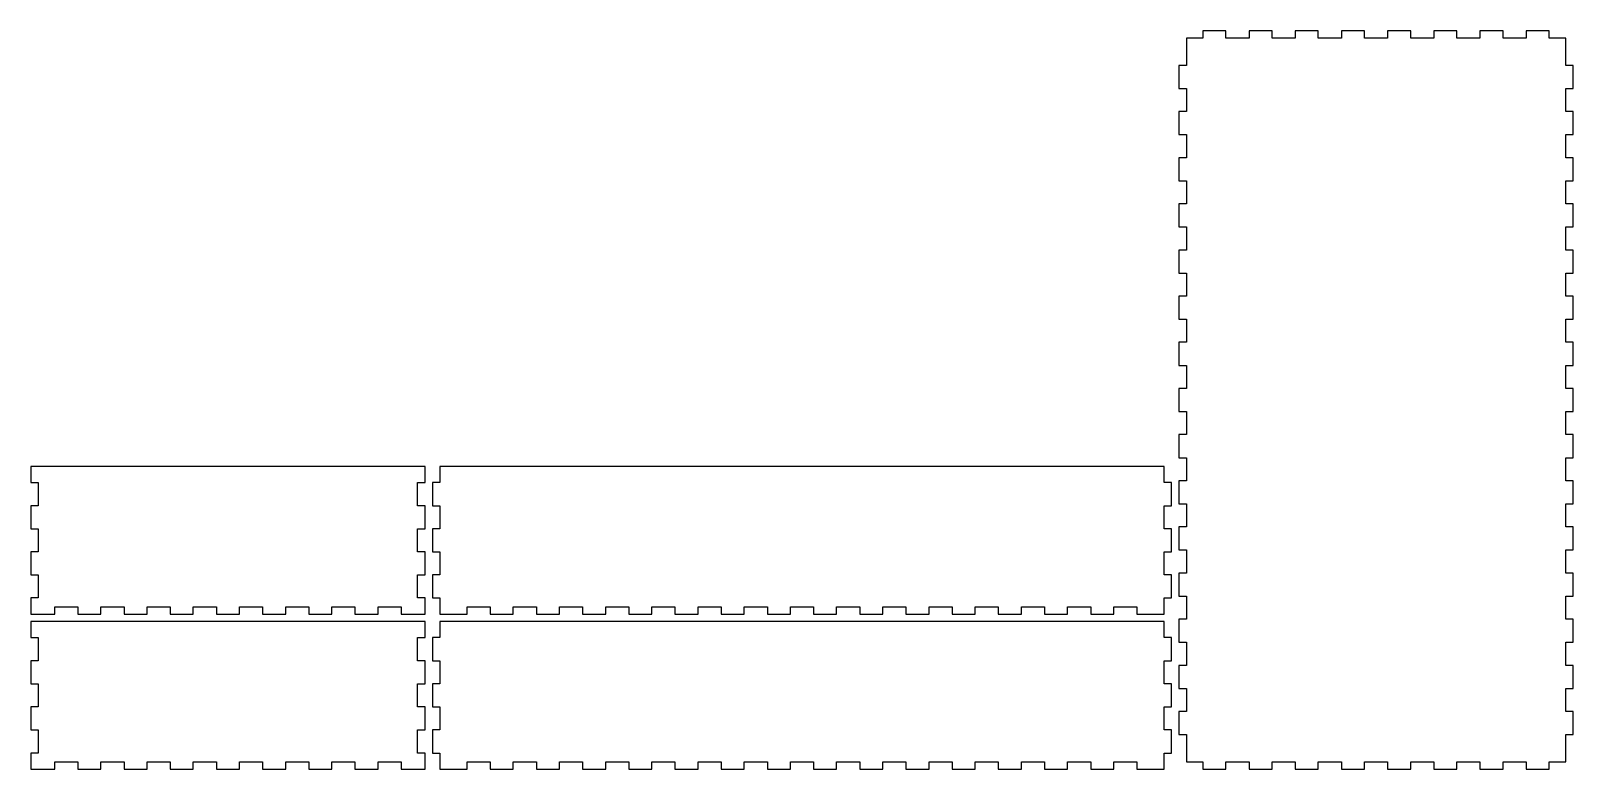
# Model space of a CAD drawing. Header units: millimetres. Extents: x 0 to 626, y 3 to 303.
import ezdxf

# ---------------------------------------------------------------- set-up
doc = ezdxf.new("R2010")
doc.units = ezdxf.units.MM

msp = doc.modelspace()

# ---------------------------------------------------------------- linework, layer by layer
at = {"layer": 'back_outsideCutPath'}
for p, q in [((0, 126), (0, 119.4375)), ((160, 126), (0, 126)), ((160, 119.4375), (160, 126)), ((0, 119.4375), (3, 119.4375)), ((3, 119.4375), (3, 110.0625)), ((157, 110.0625), (157, 119.4375)), ((157, 119.4375), (160, 119.4375)), ((3, 110.0625), (0, 110.0625)), ((0, 110.0625), (0, 100.6875)), ((160, 110.0625), (157, 110.0625)), ((160, 100.6875), (160, 110.0625)), ((0, 100.6875), (3, 100.6875)), ((3, 100.6875), (3, 91.3125)), ((157, 91.3125), (157, 100.6875)), ((157, 100.6875), (160, 100.6875)), ((3, 91.3125), (0, 91.3125)), ((0, 91.3125), (0, 81.9375)), ((160, 91.3125), (157, 91.3125)), ((160, 81.9375), (160, 91.3125)), ((0, 81.9375), (3, 81.9375)), ((3, 81.9375), (3, 72.5625)), ((157, 72.5625), (157, 81.9375)), ((157, 81.9375), (160, 81.9375)), ((3, 72.5625), (0, 72.5625)), ((0, 72.5625), (0, 66)), ((9.6875, 66), (9.6875, 69)), ((9.6875, 69), (19.0625, 69)), ((19.0625, 69), (19.0625, 66)), ((28.4375, 66), (28.4375, 69)), ((28.4375, 69), (37.8125, 69)), ((37.8125, 69), (37.8125, 66)), ((47.1875, 66), (47.1875, 69)), ((47.1875, 69), (56.5625, 69)), ((56.5625, 69), (56.5625, 66)), ((65.9375, 66), (65.9375, 69)), ((65.9375, 69), (75.3125, 69)), ((75.3125, 69), (75.3125, 66)), ((84.6875, 66), (84.6875, 69)), ((84.6875, 69), (94.0625, 69)), ((94.0625, 69), (94.0625, 66)), ((103.4375, 66), (103.4375, 69)), ((103.4375, 69), (112.8125, 69)), ((112.8125, 69), (112.8125, 66)), ((122.1875, 66), (122.1875, 69)), ((122.1875, 69), (131.5625, 69)), ((131.5625, 69), (131.5625, 66)), ((140.9375, 66), (140.9375, 69)), ((140.9375, 69), (150.3125, 69)), ((150.3125, 69), (150.3125, 66)), ((160, 72.5625), (157, 72.5625)), ((160, 66), (160, 72.5625)), ((0, 66), (9.6875, 66)), ((19.0625, 66), (28.4375, 66)), ((37.8125, 66), (47.1875, 66)), ((56.5625, 66), (65.9375, 66)), ((75.3125, 66), (84.6875, 66)), ((94.0625, 66), (103.4375, 66)), ((112.8125, 66), (122.1875, 66)), ((131.5625, 66), (140.9375, 66)), ((150.3125, 66), (160, 66))]:
    msp.add_line(p, q, dxfattribs=at)
at = {"layer": 'bottom_outsideCutPath'}
for p, q in [((485.0625, 303), (475.6875, 303)), ((475.6875, 303), (475.6875, 300)), ((485.0625, 300), (485.0625, 303)), ((503.8125, 303), (494.4375, 303)), ((494.4375, 303), (494.4375, 300)), ((503.8125, 300), (503.8125, 303)), ((522.5625, 303), (513.1875, 303)), ((513.1875, 303), (513.1875, 300)), ((522.5625, 300), (522.5625, 303)), ((541.3125, 303), (531.9375, 303)), ((531.9375, 303), (531.9375, 300)), ((541.3125, 300), (541.3125, 303)), ((560.0625, 303), (550.6875, 303)), ((550.6875, 303), (550.6875, 300)), ((560.0625, 300), (560.0625, 303)), ((578.8125, 303), (569.4375, 303)), ((569.4375, 303), (569.4375, 300)), ((578.8125, 300), (578.8125, 303)), ((597.5625, 303), (588.1875, 303)), ((588.1875, 303), (588.1875, 300)), ((597.5625, 300), (597.5625, 303)), ((616.3125, 303), (606.9375, 303)), ((606.9375, 303), (606.9375, 300)), ((616.3125, 300), (616.3125, 303)), ((469, 300), (469, 288.9375)), ((475.6875, 300), (469, 300)), ((494.4375, 300), (485.0625, 300)), ((513.1875, 300), (503.8125, 300)), ((531.9375, 300), (522.5625, 300)), ((550.6875, 300), (541.3125, 300)), ((569.4375, 300), (560.0625, 300)), ((588.1875, 300), (578.8125, 300)), ((606.9375, 300), (597.5625, 300)), ((623, 300), (616.3125, 300)), ((623, 288.9375), (623, 300)), ((469, 288.9375), (466, 288.9375)), ((466, 288.9375), (466, 279.5625)), ((626, 288.9375), (623, 288.9375)), ((626, 279.5625), (626, 288.9375)), ((466, 279.5625), (469, 279.5625)), ((469, 279.5625), (469, 270.1875)), ((623, 270.1875), (623, 279.5625)), ((623, 279.5625), (626, 279.5625)), ((469, 270.1875), (466, 270.1875)), ((466, 270.1875), (466, 260.8125)), ((626, 270.1875), (623, 270.1875)), ((626, 260.8125), (626, 270.1875)), ((466, 260.8125), (469, 260.8125)), ((469, 260.8125), (469, 251.4375)), ((623, 251.4375), (623, 260.8125)), ((623, 260.8125), (626, 260.8125)), ((469, 251.4375), (466, 251.4375)), ((466, 251.4375), (466, 242.0625)), ((626, 251.4375), (623, 251.4375)), ((626, 242.0625), (626, 251.4375)), ((466, 242.0625), (469, 242.0625)), ((469, 242.0625), (469, 232.6875)), ((623, 232.6875), (623, 242.0625)), ((623, 242.0625), (626, 242.0625)), ((469, 232.6875), (466, 232.6875)), ((466, 232.6875), (466, 223.3125)), ((626, 232.6875), (623, 232.6875)), ((626, 223.3125), (626, 232.6875)), ((466, 223.3125), (469, 223.3125)), ((469, 223.3125), (469, 213.9375)), ((623, 213.9375), (623, 223.3125)), ((623, 223.3125), (626, 223.3125)), ((469, 213.9375), (466, 213.9375)), ((466, 213.9375), (466, 204.5625)), ((626, 213.9375), (623, 213.9375)), ((626, 204.5625), (626, 213.9375)), ((466, 204.5625), (469, 204.5625)), ((469, 204.5625), (469, 195.1875)), ((623, 195.1875), (623, 204.5625)), ((623, 204.5625), (626, 204.5625)), ((469, 195.1875), (466, 195.1875)), ((466, 195.1875), (466, 185.8125)), ((626, 195.1875), (623, 195.1875)), ((626, 185.8125), (626, 195.1875)), ((466, 185.8125), (469, 185.8125)), ((469, 185.8125), (469, 176.4375)), ((623, 176.4375), (623, 185.8125)), ((623, 185.8125), (626, 185.8125)), ((469, 176.4375), (466, 176.4375)), ((466, 176.4375), (466, 167.0625)), ((626, 176.4375), (623, 176.4375)), ((626, 167.0625), (626, 176.4375)), ((466, 167.0625), (469, 167.0625)), ((469, 167.0625), (469, 157.6875)), ((623, 157.6875), (623, 167.0625)), ((623, 167.0625), (626, 167.0625)), ((469, 157.6875), (466, 157.6875)), ((466, 157.6875), (466, 148.3125)), ((626, 157.6875), (623, 157.6875)), ((626, 148.3125), (626, 157.6875)), ((466, 148.3125), (469, 148.3125)), ((469, 148.3125), (469, 138.9375)), ((623, 138.9375), (623, 148.3125)), ((623, 148.3125), (626, 148.3125)), ((469, 138.9375), (466, 138.9375)), ((466, 138.9375), (466, 129.5625)), ((626, 138.9375), (623, 138.9375)), ((626, 129.5625), (626, 138.9375)), ((466, 129.5625), (469, 129.5625)), ((469, 129.5625), (469, 120.1875)), ((623, 120.1875), (623, 129.5625)), ((623, 129.5625), (626, 129.5625)), ((469, 120.1875), (466, 120.1875)), ((466, 120.1875), (466, 110.8125)), ((626, 120.1875), (623, 120.1875)), ((626, 110.8125), (626, 120.1875)), ((466, 110.8125), (469, 110.8125)), ((469, 110.8125), (469, 101.4375)), ((623, 101.4375), (623, 110.8125)), ((623, 110.8125), (626, 110.8125)), ((469, 101.4375), (466, 101.4375)), ((466, 101.4375), (466, 92.0625)), ((626, 101.4375), (623, 101.4375)), ((626, 92.0625), (626, 101.4375)), ((466, 92.0625), (469, 92.0625)), ((469, 92.0625), (469, 82.6875)), ((623, 82.6875), (623, 92.0625)), ((623, 92.0625), (626, 92.0625)), ((469, 82.6875), (466, 82.6875)), ((466, 82.6875), (466, 73.3125)), ((626, 82.6875), (623, 82.6875)), ((626, 73.3125), (626, 82.6875)), ((466, 73.3125), (469, 73.3125)), ((469, 73.3125), (469, 63.9375)), ((623, 63.9375), (623, 73.3125)), ((623, 73.3125), (626, 73.3125)), ((469, 63.9375), (466, 63.9375)), ((466, 63.9375), (466, 54.5625)), ((626, 63.9375), (623, 63.9375)), ((626, 54.5625), (626, 63.9375)), ((466, 54.5625), (469, 54.5625)), ((469, 54.5625), (469, 45.1875)), ((623, 45.1875), (623, 54.5625)), ((623, 54.5625), (626, 54.5625)), ((469, 45.1875), (466, 45.1875)), ((466, 45.1875), (466, 35.8125)), ((626, 45.1875), (623, 45.1875)), ((626, 35.8125), (626, 45.1875)), ((466, 35.8125), (469, 35.8125)), ((469, 35.8125), (469, 26.4375)), ((623, 26.4375), (623, 35.8125)), ((623, 35.8125), (626, 35.8125)), ((469, 26.4375), (466, 26.4375)), ((466, 26.4375), (466, 17.0625)), ((626, 26.4375), (623, 26.4375)), ((626, 17.0625), (626, 26.4375)), ((466, 17.0625), (469, 17.0625)), ((469, 17.0625), (469, 6)), ((623, 6), (623, 17.0625)), ((623, 17.0625), (626, 17.0625)), ((469, 6), (475.6875, 6)), ((475.6875, 6), (475.6875, 3)), ((475.6875, 3), (485.0625, 3)), ((485.0625, 3), (485.0625, 6)), ((485.0625, 6), (494.4375, 6)), ((494.4375, 6), (494.4375, 3)), ((494.4375, 3), (503.8125, 3)), ((503.8125, 3), (503.8125, 6)), ((503.8125, 6), (513.1875, 6)), ((513.1875, 6), (513.1875, 3)), ((513.1875, 3), (522.5625, 3)), ((522.5625, 3), (522.5625, 6)), ((522.5625, 6), (531.9375, 6)), ((531.9375, 6), (531.9375, 3)), ((531.9375, 3), (541.3125, 3)), ((541.3125, 3), (541.3125, 6)), ((541.3125, 6), (550.6875, 6)), ((550.6875, 6), (550.6875, 3)), ((550.6875, 3), (560.0625, 3)), ((560.0625, 3), (560.0625, 6)), ((560.0625, 6), (569.4375, 6)), ((569.4375, 6), (569.4375, 3)), ((569.4375, 3), (578.8125, 3)), ((578.8125, 3), (578.8125, 6)), ((578.8125, 6), (588.1875, 6)), ((588.1875, 6), (588.1875, 3)), ((588.1875, 3), (597.5625, 3)), ((597.5625, 3), (597.5625, 6)), ((597.5625, 6), (606.9375, 6)), ((606.9375, 6), (606.9375, 3)), ((606.9375, 3), (616.3125, 3)), ((616.3125, 3), (616.3125, 6)), ((616.3125, 6), (623, 6))]:
    msp.add_line(p, q, dxfattribs=at)
at = {"layer": 'front_outsideCutPath'}
for p, q in [((0, 63), (0, 56.4375)), ((160, 63), (0, 63)), ((160, 56.4375), (160, 63)), ((0, 56.4375), (3, 56.4375)), ((3, 56.4375), (3, 47.0625)), ((157, 47.0625), (157, 56.4375)), ((157, 56.4375), (160, 56.4375)), ((3, 47.0625), (0, 47.0625)), ((0, 47.0625), (0, 37.6875)), ((160, 47.0625), (157, 47.0625)), ((160, 37.6875), (160, 47.0625)), ((0, 37.6875), (3, 37.6875)), ((3, 37.6875), (3, 28.3125)), ((157, 28.3125), (157, 37.6875)), ((157, 37.6875), (160, 37.6875)), ((3, 28.3125), (0, 28.3125)), ((0, 28.3125), (0, 18.9375)), ((160, 28.3125), (157, 28.3125)), ((160, 18.9375), (160, 28.3125)), ((0, 18.9375), (3, 18.9375)), ((3, 18.9375), (3, 9.5625)), ((157, 9.5625), (157, 18.9375)), ((157, 18.9375), (160, 18.9375)), ((3, 9.5625), (0, 9.5625)), ((0, 9.5625), (0, 3)), ((160, 9.5625), (157, 9.5625)), ((160, 3), (160, 9.5625)), ((0, 3), (9.6875, 3)), ((9.6875, 3), (9.6875, 6)), ((9.6875, 6), (19.0625, 6)), ((19.0625, 6), (19.0625, 3)), ((19.0625, 3), (28.4375, 3)), ((28.4375, 3), (28.4375, 6)), ((28.4375, 6), (37.8125, 6)), ((37.8125, 6), (37.8125, 3)), ((37.8125, 3), (47.1875, 3)), ((47.1875, 3), (47.1875, 6)), ((47.1875, 6), (56.5625, 6)), ((56.5625, 6), (56.5625, 3)), ((56.5625, 3), (65.9375, 3)), ((65.9375, 3), (65.9375, 6)), ((65.9375, 6), (75.3125, 6)), ((75.3125, 6), (75.3125, 3)), ((75.3125, 3), (84.6875, 3)), ((84.6875, 3), (84.6875, 6)), ((84.6875, 6), (94.0625, 6)), ((94.0625, 6), (94.0625, 3)), ((94.0625, 3), (103.4375, 3)), ((103.4375, 3), (103.4375, 6)), ((103.4375, 6), (112.8125, 6)), ((112.8125, 6), (112.8125, 3)), ((112.8125, 3), (122.1875, 3)), ((122.1875, 3), (122.1875, 6)), ((122.1875, 6), (131.5625, 6)), ((131.5625, 6), (131.5625, 3)), ((131.5625, 3), (140.9375, 3)), ((140.9375, 3), (140.9375, 6)), ((140.9375, 6), (150.3125, 6)), ((150.3125, 6), (150.3125, 3)), ((150.3125, 3), (160, 3))]:
    msp.add_line(p, q, dxfattribs=at)
at = {"layer": 'left_outsideCutPath'}
for p, q in [((166, 63), (166, 56.4375)), ((460, 63), (166, 63)), ((460, 56.4375), (460, 63)), ((166, 56.4375), (163, 56.4375)), ((163, 56.4375), (163, 47.0625)), ((463, 56.4375), (460, 56.4375)), ((463, 47.0625), (463, 56.4375)), ((163, 47.0625), (166, 47.0625)), ((166, 47.0625), (166, 37.6875)), ((460, 37.6875), (460, 47.0625)), ((460, 47.0625), (463, 47.0625)), ((166, 37.6875), (163, 37.6875)), ((163, 37.6875), (163, 28.3125)), ((463, 37.6875), (460, 37.6875)), ((463, 28.3125), (463, 37.6875)), ((163, 28.3125), (166, 28.3125)), ((166, 28.3125), (166, 18.9375)), ((460, 18.9375), (460, 28.3125)), ((460, 28.3125), (463, 28.3125)), ((166, 18.9375), (163, 18.9375)), ((163, 18.9375), (163, 9.5625)), ((463, 18.9375), (460, 18.9375)), ((463, 9.5625), (463, 18.9375)), ((163, 9.5625), (166, 9.5625)), ((166, 9.5625), (166, 3)), ((460, 3), (460, 9.5625)), ((460, 9.5625), (463, 9.5625)), ((166, 3), (177.0625, 3)), ((177.0625, 3), (177.0625, 6)), ((177.0625, 6), (186.4375, 6)), ((186.4375, 6), (186.4375, 3)), ((186.4375, 3), (195.8125, 3)), ((195.8125, 3), (195.8125, 6)), ((195.8125, 6), (205.1875, 6)), ((205.1875, 6), (205.1875, 3)), ((205.1875, 3), (214.5625, 3)), ((214.5625, 3), (214.5625, 6)), ((214.5625, 6), (223.9375, 6)), ((223.9375, 6), (223.9375, 3)), ((223.9375, 3), (233.3125, 3)), ((233.3125, 3), (233.3125, 6)), ((233.3125, 6), (242.6875, 6)), ((242.6875, 6), (242.6875, 3)), ((242.6875, 3), (252.0625, 3)), ((252.0625, 3), (252.0625, 6)), ((252.0625, 6), (261.4375, 6)), ((261.4375, 6), (261.4375, 3)), ((261.4375, 3), (270.8125, 3)), ((270.8125, 3), (270.8125, 6)), ((270.8125, 6), (280.1875, 6)), ((280.1875, 6), (280.1875, 3)), ((280.1875, 3), (289.5625, 3)), ((289.5625, 3), (289.5625, 6)), ((289.5625, 6), (298.9375, 6)), ((298.9375, 6), (298.9375, 3)), ((298.9375, 3), (308.3125, 3)), ((308.3125, 3), (308.3125, 6)), ((308.3125, 6), (317.6875, 6)), ((317.6875, 6), (317.6875, 3)), ((317.6875, 3), (327.0625, 3)), ((327.0625, 3), (327.0625, 6)), ((327.0625, 6), (336.4375, 6)), ((336.4375, 6), (336.4375, 3)), ((336.4375, 3), (345.8125, 3)), ((345.8125, 3), (345.8125, 6)), ((345.8125, 6), (355.1875, 6)), ((355.1875, 6), (355.1875, 3)), ((355.1875, 3), (364.5625, 3)), ((364.5625, 3), (364.5625, 6)), ((364.5625, 6), (373.9375, 6)), ((373.9375, 6), (373.9375, 3)), ((373.9375, 3), (383.3125, 3)), ((383.3125, 3), (383.3125, 6)), ((383.3125, 6), (392.6875, 6)), ((392.6875, 6), (392.6875, 3)), ((392.6875, 3), (402.0625, 3)), ((402.0625, 3), (402.0625, 6)), ((402.0625, 6), (411.4375, 6)), ((411.4375, 6), (411.4375, 3)), ((411.4375, 3), (420.8125, 3)), ((420.8125, 3), (420.8125, 6)), ((420.8125, 6), (430.1875, 6)), ((430.1875, 6), (430.1875, 3)), ((430.1875, 3), (439.5625, 3)), ((439.5625, 3), (439.5625, 6)), ((439.5625, 6), (448.9375, 6)), ((448.9375, 6), (448.9375, 3)), ((448.9375, 3), (460, 3))]:
    msp.add_line(p, q, dxfattribs=at)
at = {"layer": 'right_outsideCutPath'}
for p, q in [((166, 126), (166, 119.4375)), ((460, 126), (166, 126)), ((460, 119.4375), (460, 126)), ((166, 119.4375), (163, 119.4375)), ((163, 119.4375), (163, 110.0625)), ((463, 119.4375), (460, 119.4375)), ((463, 110.0625), (463, 119.4375)), ((163, 110.0625), (166, 110.0625)), ((166, 110.0625), (166, 100.6875)), ((460, 100.6875), (460, 110.0625)), ((460, 110.0625), (463, 110.0625)), ((166, 100.6875), (163, 100.6875)), ((163, 100.6875), (163, 91.3125)), ((463, 100.6875), (460, 100.6875)), ((463, 91.3125), (463, 100.6875)), ((163, 91.3125), (166, 91.3125)), ((166, 91.3125), (166, 81.9375)), ((460, 81.9375), (460, 91.3125)), ((460, 91.3125), (463, 91.3125)), ((166, 81.9375), (163, 81.9375)), ((163, 81.9375), (163, 72.5625)), ((463, 81.9375), (460, 81.9375)), ((463, 72.5625), (463, 81.9375)), ((163, 72.5625), (166, 72.5625)), ((166, 72.5625), (166, 66)), ((177.0625, 66), (177.0625, 69)), ((177.0625, 69), (186.4375, 69)), ((186.4375, 69), (186.4375, 66)), ((195.8125, 66), (195.8125, 69)), ((195.8125, 69), (205.1875, 69)), ((205.1875, 69), (205.1875, 66)), ((214.5625, 66), (214.5625, 69)), ((214.5625, 69), (223.9375, 69)), ((223.9375, 69), (223.9375, 66)), ((233.3125, 66), (233.3125, 69)), ((233.3125, 69), (242.6875, 69)), ((242.6875, 69), (242.6875, 66)), ((252.0625, 66), (252.0625, 69)), ((252.0625, 69), (261.4375, 69)), ((261.4375, 69), (261.4375, 66)), ((270.8125, 66), (270.8125, 69)), ((270.8125, 69), (280.1875, 69)), ((280.1875, 69), (280.1875, 66)), ((289.5625, 66), (289.5625, 69)), ((289.5625, 69), (298.9375, 69)), ((298.9375, 69), (298.9375, 66)), ((308.3125, 66), (308.3125, 69)), ((308.3125, 69), (317.6875, 69)), ((317.6875, 69), (317.6875, 66)), ((327.0625, 66), (327.0625, 69)), ((327.0625, 69), (336.4375, 69)), ((336.4375, 69), (336.4375, 66)), ((345.8125, 66), (345.8125, 69)), ((345.8125, 69), (355.1875, 69)), ((355.1875, 69), (355.1875, 66)), ((364.5625, 66), (364.5625, 69)), ((364.5625, 69), (373.9375, 69)), ((373.9375, 69), (373.9375, 66)), ((383.3125, 66), (383.3125, 69)), ((383.3125, 69), (392.6875, 69)), ((392.6875, 69), (392.6875, 66)), ((402.0625, 66), (402.0625, 69)), ((402.0625, 69), (411.4375, 69)), ((411.4375, 69), (411.4375, 66)), ((420.8125, 66), (420.8125, 69)), ((420.8125, 69), (430.1875, 69)), ((430.1875, 69), (430.1875, 66)), ((439.5625, 66), (439.5625, 69)), ((439.5625, 69), (448.9375, 69)), ((448.9375, 69), (448.9375, 66)), ((460, 66), (460, 72.5625)), ((460, 72.5625), (463, 72.5625)), ((166, 66), (177.0625, 66)), ((186.4375, 66), (195.8125, 66)), ((205.1875, 66), (214.5625, 66)), ((223.9375, 66), (233.3125, 66)), ((242.6875, 66), (252.0625, 66)), ((261.4375, 66), (270.8125, 66)), ((280.1875, 66), (289.5625, 66)), ((298.9375, 66), (308.3125, 66)), ((317.6875, 66), (327.0625, 66)), ((336.4375, 66), (345.8125, 66)), ((355.1875, 66), (364.5625, 66)), ((373.9375, 66), (383.3125, 66)), ((392.6875, 66), (402.0625, 66)), ((411.4375, 66), (420.8125, 66)), ((430.1875, 66), (439.5625, 66)), ((448.9375, 66), (460, 66))]:
    msp.add_line(p, q, dxfattribs=at)

doc.saveas('drawing.dxf')
